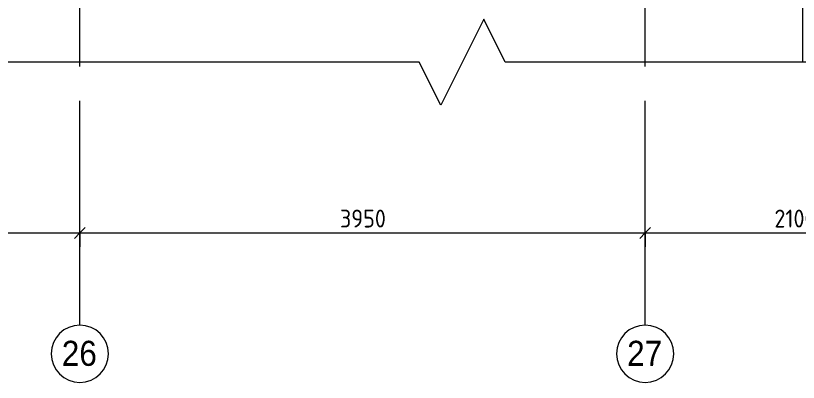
# Model space of a CAD drawing. Header units: millimetres. Extents: x 39815 to 261742, y -8553 to 29000.
# Drawn here: x 84028 to 89496, y 2191 to 4753 of the extents above; entities that cross this region are included whole.
import ezdxf

# ---------------------------------------------------------------- set-up
doc = ezdxf.new("R2010")
doc.units = ezdxf.units.MM
doc.linetypes.add('Осевая', pattern=[1587.5, 317.5, -238.125, 793.75, -238.125])
for name, color, linetype, lineweight in [('A-ANNO-DIMS', 7, 'Continuous', 9), ('A-ANNO-DIMS-50', 7, 'Continuous', 9), ('A-DETL-GENF', 7, 'Continuous', 9), ('A-DOOR', 7, 'Continuous', 9), ('A-DOOR-1', 7, 'Continuous', 15), ('A-DOOR-FRAM', 7, 'Continuous', 15), ('A-DOOR-FRAM-1', 7, 'Continuous', 9), ('Оси', 7, 'Continuous', 9), ('Оси-1', 7, 'Continuous', 20), ('Оси-2', 7, 'Осевая', 9)]:
    doc.layers.add(name, color=color, linetype=linetype, lineweight=lineweight)
doc.styles.add('Arial', font='arial.ttf', dxfattribs={"width": 0.9, "height": 175})
doc.styles.add('ISOCPEUR', font='isocpeur.ttf', dxfattribs={"width": 0.9, "height": 125})
doc.dimstyles.new('ISO-2_5_0_9К_БОЛЬШОЙ', dxfattribs={"dimscale": 304.8, "dimtxt": 124.497647, "dimasz": 0.246063, "dimexe": 0.19685, "dimexo": 0.492126, "dimgap": 0, "dimtad": 1, "dimdec": 0, "dimrnd": 10, "dimzin": 0, "dimdsep": 46, "dimtxsty": 'ISOCPEUR', "dimblk1": 'OBLIQUE', "dimblk2": 'OBLIQUE', "dimsah": 1, "dimcen": 0.09, "dimdle": 0.19685, "dimazin": 0, "dimtfac": 1, "dimtdec": 4, "dimtix": 1, "dimtmove": 0, "dimatfit": 3, "dimfxl": 1, "dimtvp": 1, "dimtolj": 1, "dimtzin": 0, "dimarcsym": 2})

# ---------------------------------------------------------------- blocks, each defined once
blk = doc.blocks.new('110_Дверь_СКБ_1Ст_Внутренняя1 - Д-7а_л__950x2100h_Туалет-32220591-Фрагмент 2_10')
at = {"layer": 'A-DOOR'}
h = blk.add_hatch(dxfattribs=at)
h.set_pattern_fill('FP_15', color=256, style=0, pattern_type=2)
h.set_pattern_definition([(135, (1776.41, 174.685), (-14.14214, -14.14214), []), (225, (1776.41, 174.685), (14.14214, -14.14214), [])])
h.paths.add_polyline_path([(537.5, 110), (512.5, 110), (512.5, -110), (537.5, -110)])
at = {"layer": 'A-DOOR-FRAM-1'}
h = blk.add_hatch(dxfattribs=at)
h.set_pattern_fill('FP_16', color=256, style=0, pattern_type=2)
h.set_pattern_definition([(45, (-346.384, 174.685), (-14.1421, 14.1421), []), (135, (-346.384, 174.685), (-14.1421, -14.1421), [])])
h.paths.add_polyline_path([(-487.5, 110), (-512.5, 110), (-512.5, -110), (-487.5, -110)])
at = {"layer": 'A-DOOR'}
blk.add_arc((487.5, 110), 950, 127.6354, 180, dxfattribs=at)
at = {"layer": 'A-DOOR-1'}
for p, q in [((447.5, 862.2), (447.5, 110)), ((487.5, 110), (487.5, 862.2)), ((447.5, 110), (487.5, 110))]:
    blk.add_line(p, q, dxfattribs=at)
at = {"layer": 'A-DOOR-FRAM'}
for p, q in [((-472.5, 118), (-542.5, 118)), ((-542.5, 118), (-542.5, 110)), ((-542.5, 110), (-472.5, 110)), ((-487.5, 110), (-512.5, 110)), ((-512.5, 110), (-512.5, -110)), ((-462.5, 110), (-487.5, 110)), ((-487.5, 110), (-487.5, 30)), ((-487.5, -110), (-487.5, 110)), ((-472.5, 110), (-487.5, 110)), ((-487.5, 110), (-487.5, 109)), ((-472.5, 110), (-472.5, 118)), ((-472.5, 109), (-472.5, 110)), ((-462.5, 70), (-462.5, 110)), ((487.5, 110), (487.5, 70)), ((512.5, 110), (487.5, 110)), ((567.5, 118), (497.5, 118)), ((497.5, 118), (497.5, 110)), ((512.5, 110), (497.5, 110)), ((497.5, 110), (497.5, 109)), ((497.5, 110), (567.5, 110)), ((512.5, 30), (512.5, 110)), ((537.5, 110), (512.5, 110)), ((512.5, 110), (512.5, -110)), ((512.5, 109), (512.5, 110)), ((537.5, -110), (537.5, 110)), ((567.5, 110), (567.5, 118)), ((-487.5, 109), (-472.5, 109)), ((-452.5, 70), (-462.5, 70)), ((-452.5, 30), (-452.5, 70)), ((487.5, 70), (477.5, 70)), ((477.5, 70), (477.5, 30)), ((497.5, 109), (512.5, 109)), ((-487.5, 30), (-452.5, 30)), ((-472.5, 30), (-487.5, 30)), ((-487.5, 30), (-487.5, -110)), ((-472.5, -110), (-472.5, 30)), ((477.5, 30), (512.5, 30)), ((512.5, 30), (497.5, 30)), ((497.5, 30), (497.5, -110)), ((512.5, -110), (512.5, 30)), ((-472.5, -110), (-542.5, -110)), ((-542.5, -110), (-542.5, -118)), ((-542.5, -118), (-472.5, -118)), ((-512.5, -110), (-487.5, -110)), ((-487.5, -110), (-472.5, -110)), ((-472.5, -118), (-472.5, -110)), ((497.5, -110), (512.5, -110)), ((567.5, -110), (497.5, -110)), ((497.5, -110), (497.5, -118)), ((497.5, -118), (567.5, -118)), ((512.5, -110), (537.5, -110)), ((567.5, -118), (567.5, -110))]:
    blk.add_line(p, q, dxfattribs=at)
blk = doc.blocks.new('DET_L_Линия разрыва - М100-30991472-Фрагмент 2_10')
at = {"layer": 'A-DETL-GENF'}
for p, q in [((4689.1, -300), (4989.1, 300)), ((4989.1, 300), (5139.1, 0)), ((0, 0), (4539.1, 0)), ((4539.1, 0), (4689.1, -300)), ((5139.1, 0), (9678.3, 0))]:
    blk.add_line(p, q, dxfattribs=at)
blk = doc.blocks.new('Ось сетки - D8-29747960-Фрагмент 2_10')
at = {"layer": 'Оси-1'}
for start, end in [(360, 180), (180, 360)]:
    blk.add_arc((0, 0), 4, start, end, dxfattribs=at)
blk = doc.blocks.new('DIMBLOCK32-Фрагмент 2_10')
at = {"layer": 'A-ANNO-DIMS-50'}
for p, q in [((82676.3, 3137.8), (82676.3, 3294.8)), ((84476.3, 3137.8), (84476.3, 3294.8)), ((82676.3, 3234.8), (84476.3, 3234.8)), ((82676.3, 3234.8), (82676.3, 3137.8)), ((84476.3, 3234.8), (84476.3, 3137.8))]:
    blk.add_line(p, q, dxfattribs=at)
at = {"layer": 'A-ANNO-DIMS-50', "lineweight": 20}
for p, q in [((82676.3, 3234.8), (82638.8, 3197.3)), ((82676.3, 3234.8), (82713.8, 3272.3)), ((84476.3, 3234.8), (84438.8, 3197.3)), ((84476.3, 3234.8), (84513.8, 3272.3))]:
    blk.add_line(p, q, dxfattribs=at)
at = {"layer": 'A-ANNO-DIMS-50', "color": 0, "insert": (83429.1, 3398.1), "char_height": 125, "width": 353.382, "attachment_point": 1, "line_spacing_factor": 1.149209, "style": 'ISOCPEUR'}
blk.add_mtext('1800', dxfattribs=at)
blk = doc.blocks.new('_Oblique')
at = {"color": 0, "linetype": 'ByBlock', "lineweight": -2}
blk.add_line((-0.5, -0.5), (0.5, 0.5), dxfattribs=at)
blk = doc.blocks.new('DIMBLOCK33-Фрагмент 2_10')
at = {"layer": 'A-ANNO-DIMS-50'}
for p, q in [((84476.3, 3137.8), (84476.3, 3294.8)), ((88426.3, 3137.8), (88426.3, 3294.8)), ((84476.3, 3234.8), (88426.3, 3234.8)), ((84476.3, 3234.8), (84476.3, 3137.8)), ((88426.3, 3234.8), (88426.3, 3137.8))]:
    blk.add_line(p, q, dxfattribs=at)
at = {"layer": 'A-ANNO-DIMS-50', "lineweight": 20}
for p, q in [((84476.3, 3234.8), (84438.8, 3197.3)), ((84476.3, 3234.8), (84513.8, 3272.3)), ((88426.3, 3234.8), (88388.8, 3197.3)), ((88426.3, 3234.8), (88463.8, 3272.3))]:
    blk.add_line(p, q, dxfattribs=at)
at = {"layer": 'A-ANNO-DIMS-50', "color": 0, "insert": (86293.3, 3398.1), "char_height": 125, "width": 379.239, "attachment_point": 1, "line_spacing_factor": 1.149209, "style": 'ISOCPEUR'}
blk.add_mtext('3950', dxfattribs=at)
blk = doc.blocks.new('DIMBLOCK34-Фрагмент 2_10')
at = {"layer": 'A-ANNO-DIMS-50'}
for p, q in [((88426.3, 3137.8), (88426.3, 3294.8)), ((90526.3, 3137.8), (90526.3, 3294.8)), ((88426.3, 3234.8), (90526.3, 3234.8)), ((88426.3, 3234.8), (88426.3, 3137.8)), ((90526.3, 3234.8), (90526.3, 3137.8))]:
    blk.add_line(p, q, dxfattribs=at)
at = {"layer": 'A-ANNO-DIMS-50', "lineweight": 20}
for p, q in [((88426.3, 3234.8), (88388.8, 3197.3)), ((88426.3, 3234.8), (88463.8, 3272.3)), ((90526.3, 3234.8), (90488.8, 3197.3)), ((90526.3, 3234.8), (90563.8, 3272.3))]:
    blk.add_line(p, q, dxfattribs=at)
at = {"layer": 'A-ANNO-DIMS-50', "color": 0, "insert": (89329.1, 3398.1), "char_height": 125, "width": 353.382, "attachment_point": 1, "line_spacing_factor": 1.149209, "style": 'ISOCPEUR'}
blk.add_mtext('2100', dxfattribs=at)

msp = doc.modelspace()

# ---------------------------------------------------------------- linework, layer by layer
at = {"layer": 'Оси'}
for p, q in [((84476.3, 2591.3), (84476.3, 3841.3)), ((88426.3, 2591.3), (88426.3, 3841.3))]:
    msp.add_line(p, q, dxfattribs=at)
at = {"layer": 'Оси-2'}
for p, q in [((84476.3, 3841.3), (84476.3, 10334.2)), ((88426.3, 3841.3), (88426.3, 10334.2))]:
    msp.add_line(p, q, dxfattribs=at)

# ---------------------------------------------------------------- block references
at = {"layer": 'A-DETL-GENF', "rotation": 180}
msp.add_blockref('DET_L_Линия разрыва - М100-30991472-Фрагмент 2_10', (91987.2, 4427.8), dxfattribs=at)
at = {"layer": 'A-DOOR', "rotation": 180}
msp.add_blockref('110_Дверь_СКБ_1Ст_Внутренняя1 - Д-7а_л__950x2100h_Туалет-32220591-Фрагмент 2_10', (90013.8, 5290), dxfattribs=at)
at = {"layer": 'Оси-1', "xscale": 49.99999999999998, "yscale": 49.99999999999998, "zscale": 49.99999999999998}
for p in [(84476.3, 2391.3), (88426.3, 2391.3)]:
    msp.add_blockref('Ось сетки - D8-29747960-Фрагмент 2_10', p, dxfattribs=at)

# ---------------------------------------------------------------- texts
at = {"layer": 'Оси', "char_height": 175, "width": 303.038, "attachment_point": 1, "style": 'Arial'}
for s, insert in [('26', (84350, 2481.6)), ('27', (88300, 2481.6))]:
    msp.add_mtext(s, dxfattribs=dict(at, insert=insert))

# ---------------------------------------------------------------- dimensions: what is measured, and where the dimension line sits
at = {"layer": 'A-ANNO-DIMS'}
for base, p1, p2, override, picture, middle in [((84476.3, 3234.8), (82676.3, 3287.8), (84476.3, 3287.8), {"dimpost": '<>', "dimfxl": 1800}, 'DIMBLOCK32-Фрагмент 2_10', (83576.3, 3297.3)), ((88426.3, 3234.8), (84476.3, 3287.8), (88426.3, 3287.8), {"dimpost": '<>', "dimfxl": 3950}, 'DIMBLOCK33-Фрагмент 2_10', (86451.3, 3297.3)), ((90526.3, 3234.8), (88426.3, 3287.8), (90526.3, 3287.8), {"dimpost": '<>', "dimfxl": 2100}, 'DIMBLOCK34-Фрагмент 2_10', (89476.3, 3297.3))]:
    dim = msp.add_linear_dim(base=base, p1=p1, p2=p2, dimstyle='ISO-2_5_0_9К_БОЛЬШОЙ', override=override, dxfattribs=at)
    dim.commit()
    dim.dimension.update_dxf_attribs({"geometry": picture, "text_midpoint": middle})

doc.saveas('drawing.dxf')
